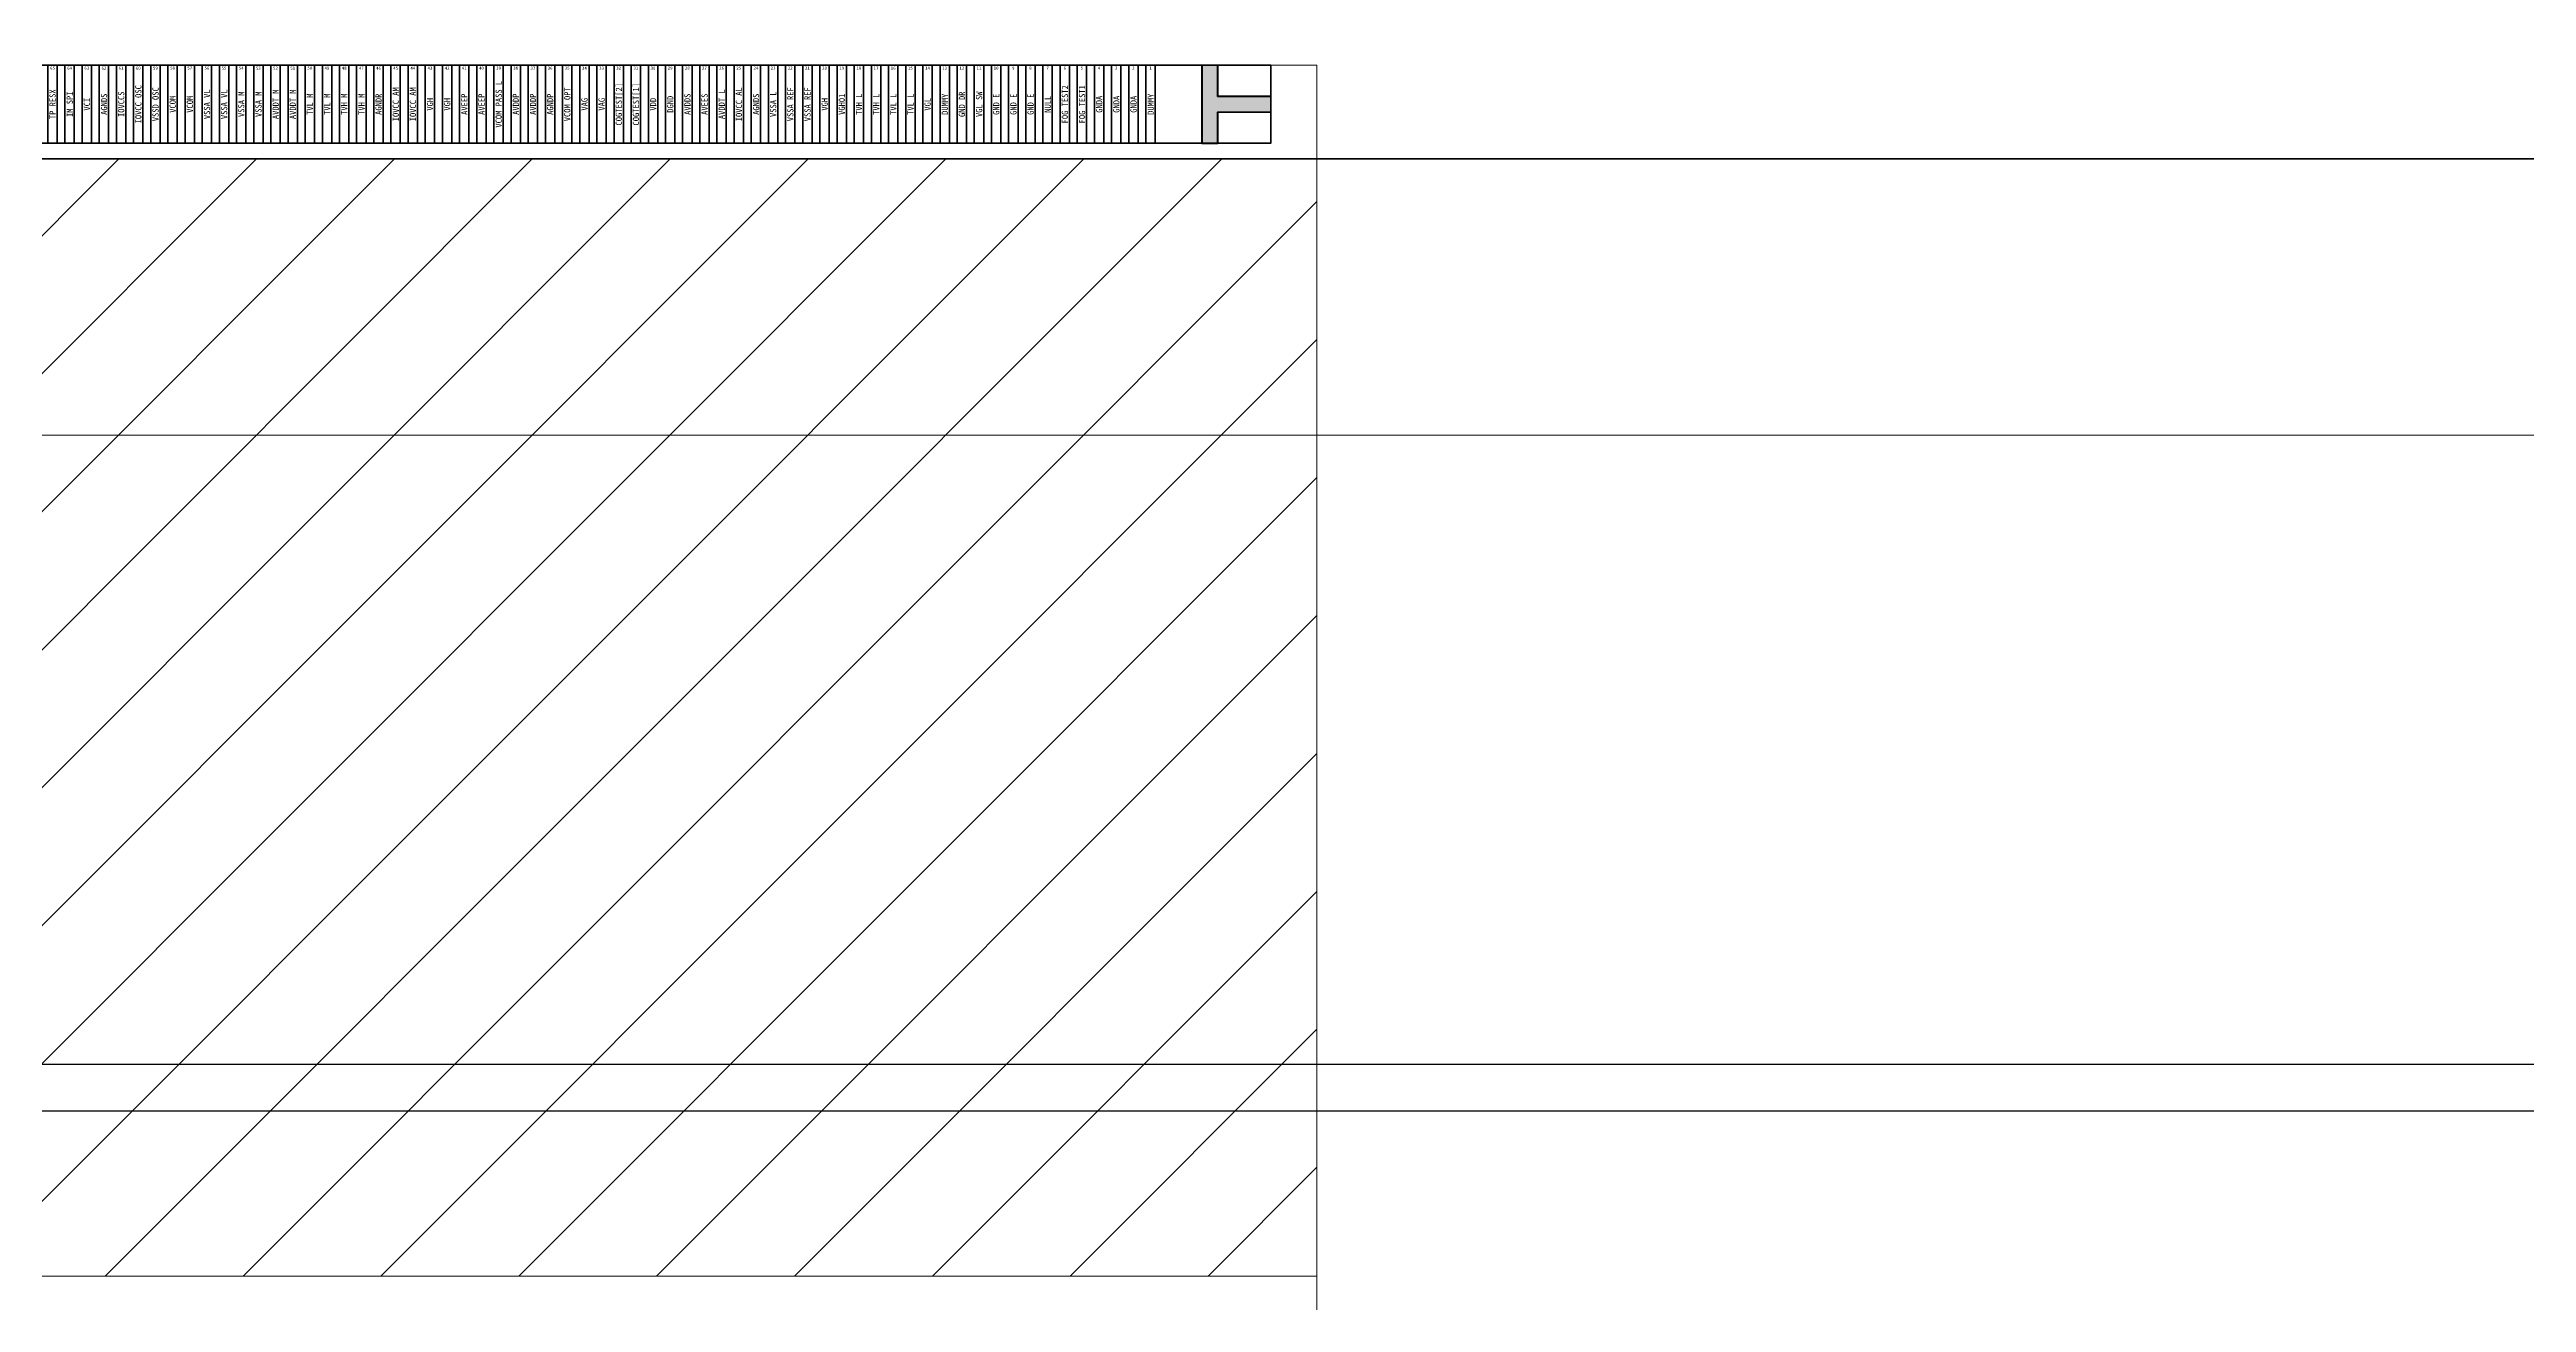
# Model space of a CAD drawing. Header units: inches. Extents: x 384 to 1427, y -468 to -47.
# Drawn here: x 1029.22 to 1045.1, y -298.89 to -290.86 of the extents above; entities that cross this region are included whole.
import ezdxf
from ezdxf.enums import TextEntityAlignment as Align

# ---------------------------------------------------------------- set-up
doc = ezdxf.new("R2010")
doc.units = ezdxf.units.IN
doc.header["$LTSCALE"] = 1.21
doc.header["$MEASUREMENT"] = 0
doc.layers.get('0').update_dxf_attribs({"linetype": 'CONTINUOUS'})
for name, color, linetype, lineweight in [('2ITO.drawing', 4, 'CONTINUOUS', 100), ('FPC', 40, 'CONTINUOUS', 20), ('GATE.drawing', 3, 'CONTINUOUS', 100), ('LABEL.drawing', 7, 'CONTINUOUS', 100), ('TFT_line.drawing', 3, 'CONTINUOUS', 100)]:
    doc.layers.add(name, color=color, linetype=linetype, lineweight=lineweight)
for name, color, linetype in [('Cover lens', 6, 'CONTINUOUS'), ('标 注', 3, 'CONTINUOUS'), ('正保', 5, 'CONTINUOUS')]:
    doc.layers.add(name, color=color, linetype=linetype)
doc.styles.get("Standard").update_dxf_attribs({"font": 'txt', "width": 0.8})

# ---------------------------------------------------------------- blocks, each defined once
blk = doc.blocks.new('fpc_mark')
h = blk.add_hatch(color=3)
h.dxf.hatch_style = 1
h.paths.add_polyline_path([(0.34, 0.3017), (0, 0.3017), (0, 0.2), (0.34, 0.2), (0.34, 0), (0.4417, 0), (0.4417, 0.5017), (0.34, 0.5017)])
at = {"layer": 'GATE.drawing', "color": 3, "linetype": 'Continuous', "lineweight": 100}
blk.add_lwpolyline([(0.34, 0.3017), (0, 0.3017), (0, 0.2), (0.34, 0.2), (0.34, 0), (0.4417, 0), (0.4417, 0.5017), (0.34, 0.5017)], close=True, dxfattribs=at)
at = {"layer": 'TFT_line.drawing', "color": 3, "linetype": 'Continuous', "lineweight": 100}
blk.add_lwpolyline([(0.34085, 0.30085), (0.00085, 0.30085), (0.00085, 0.20085), (0.34085, 0.20085), (0.34085, 0.00085), (0.44085, 0.00085), (0.44085, 0.50085), (0.34085, 0.50085)], close=True, dxfattribs=at)
blk = doc.blocks.new('fpc_pin_dummy')
at = {"layer": '2ITO.drawing', "color": 4, "linetype": 'Continuous', "lineweight": 100}
blk.add_lwpolyline([(0, 0), (0.06, 0), (0.06, 0.5), (0, 0.5)], close=True, dxfattribs=at)
at = {"layer": 'TFT_line.drawing', "color": 3, "linetype": 'Continuous', "lineweight": 100}
blk.add_lwpolyline([(0, 0), (0.06, 0), (0.06, 0.5), (0, 0.5)], close=True, dxfattribs=at)
blk = doc.blocks.new('fpc_name')
at = {"layer": 'LABEL.drawing', "color": 7, "linetype": 'Continuous', "lineweight": 100}
for s, p in [('TP_RESX', (18.73143, 0.22667)), ('IOVCC_OSC', (19.28143, 0.22667)), ('VSSD_OSC', (19.39143, 0.22667)), ('VSSA_VL', (19.72143, 0.22667)), ('VSSA_VL', (19.83143, 0.22667)), ('AVDDT_M', (20.16143, 0.22667)), ('AVDDT_M', (20.27143, 0.22667)), ('IOVCC_AM', (20.93143, 0.22667)), ('IOVCC_AM', (21.04143, 0.22667)), ('VCOM_PASS_L', (21.59143, 0.22667)), ('VCOM_OPT', (22.03143, 0.22667)), ('COGTEST[2]', (22.36143, 0.22667)), ('COGTEST[1]', (22.47143, 0.22667)), ('AVDDT_L', (23.02143, 0.22667)), ('IOVCC_AL', (23.13143, 0.22667)), ('VSSA_REF', (23.46143, 0.22667)), ('VSSA_REF', (23.57143, 0.22667)), ('FOG_TEST2', (25.22143, 0.22667)), ('FOG_TEST1', (25.33143, 0.22667)), ('IM_SPI', (18.84143, 0.22667)), ('VCI', (18.95143, 0.22667)), ('AGNDS', (19.06143, 0.22667)), ('IOVCCS', (19.17143, 0.22667)), ('VCOM', (19.50143, 0.22667)), ('VCOM', (19.61143, 0.22667)), ('VSSA_M', (19.94143, 0.22667)), ('VSSA_M', (20.05143, 0.22667)), ('TVL_M', (20.38143, 0.22667)), ('TVL_M', (20.49143, 0.22667)), ('TVH_M', (20.60143, 0.22667)), ('TVH_M', (20.71143, 0.22667)), ('AGNDR', (20.82143, 0.22667)), ('VGH', (21.15143, 0.22667)), ('VGH', (21.26143, 0.22667)), ('AVEEP', (21.37143, 0.22667)), ('AVEEP', (21.48143, 0.22667)), ('AVDDP', (21.70143, 0.22667)), ('AVDDP', (21.81143, 0.22667)), ('AGNDP', (21.92143, 0.22667)), ('VAG', (22.14143, 0.22667)), ('VAG', (22.25143, 0.22667)), ('VDD', (22.58143, 0.22667)), ('DGND', (22.69143, 0.22667)), ('AVDDS', (22.80143, 0.22667)), ('AVEES', (22.91143, 0.22667)), ('AGNDS', (23.24143, 0.22667)), ('VSSA_L', (23.35143, 0.22667)), ('VGH', (23.68143, 0.22667)), ('VGHO1', (23.79143, 0.22667)), ('TVH_L', (23.90143, 0.22667)), ('TVH_L', (24.01143, 0.22667)), ('TVL_L', (24.12143, 0.22667)), ('TVL_L', (24.23143, 0.22667)), ('VGL', (24.34143, 0.22667)), ('DUMMY', (24.45143, 0.22667)), ('GND_DR', (24.56143, 0.22667)), ('VGL_SW', (24.67143, 0.22667)), ('GND_E', (24.78143, 0.22667)), ('GND_E', (24.89143, 0.22667)), ('GND_E', (25.00143, 0.22667)), ('NULL', (25.11143, 0.22667)), ('GNDA', (25.44143, 0.22667)), ('GNDA', (25.55143, 0.22667)), ('GNDA', (25.66143, 0.22667)), ('DUMMY', (25.77143, 0.22667))]:
    blk.add_text(s, height=0.04, rotation=90, dxfattribs=at).set_placement(p, align=Align.MIDDLE_CENTER)
blk = doc.blocks.new('fpc_pin')
at = {"layer": 'TFT_line.drawing', "color": 3, "linetype": 'Continuous', "lineweight": 100}
blk.add_lwpolyline([(0, 0), (0.06, 0), (0.06, 0.5), (0, 0.5)], close=True, dxfattribs=at)
blk = doc.blocks.new('fpc_all')
at = {"layer": 'TFT_line.drawing', "color": 3, "linetype": 'Continuous', "lineweight": 100}
blk.add_lwpolyline([(-0.73658, 0), (26.54342, 0), (26.54342, 0.5), (-0.73658, 0.5)], close=True, dxfattribs=at)
at = {"color": 1, "linetype": 'Continuous', "lineweight": 100, "row_count": 1, "row_spacing": 0.4, "column_spacing": 0.11}
for p, column_count in [((0.77342, 0), 221), ((25.19342, 0), 6)]:
    blk.add_blockref('fpc_pin', p, dxfattribs=dict(at, column_count=column_count))
at = {"color": 1, "linetype": 'Continuous', "lineweight": 100}
for name, p in [('fpc_pin_dummy', (25.08342, 0)), ('fpc_name', (0.00249, 0.02333))]:
    blk.add_blockref(name, p, dxfattribs=at)
at = {"color": 1, "linetype": 'Continuous', "lineweight": 100, "xscale": -1}
blk.add_blockref('fpc_mark', (26.54427, -0.00085), dxfattribs=at)
at = {"layer": 'LABEL.drawing', "color": 7, "linetype": 'Continuous', "lineweight": 100}
for s, p in [('65', (18.73322, 0.4818)), ('64', (18.84322, 0.4818)), ('63', (18.95322, 0.4818)), ('62', (19.06322, 0.4818)), ('61', (19.17322, 0.4818)), ('60', (19.28322, 0.4818)), ('59', (19.39322, 0.4818)), ('58', (19.50322, 0.4818)), ('57', (19.61322, 0.4818)), ('56', (19.72322, 0.4818)), ('55', (19.83322, 0.4818)), ('54', (19.94322, 0.4818)), ('53', (20.05322, 0.4818)), ('52', (20.16322, 0.4818)), ('51', (20.27322, 0.4818)), ('50', (20.38322, 0.4818)), ('49', (20.49322, 0.4818)), ('48', (20.60322, 0.4818)), ('47', (20.71322, 0.4818)), ('46', (20.82322, 0.4818)), ('45', (20.93322, 0.4818)), ('44', (21.04322, 0.4818)), ('43', (21.15322, 0.4818)), ('42', (21.26322, 0.4818)), ('41', (21.37322, 0.4818)), ('40', (21.48322, 0.4818)), ('39', (21.59322, 0.4818)), ('38', (21.70322, 0.4818)), ('37', (21.81322, 0.4818)), ('36', (21.92322, 0.4818)), ('35', (22.03322, 0.4818)), ('34', (22.14322, 0.4818)), ('33', (22.25322, 0.4818)), ('32', (22.36322, 0.4818)), ('31', (22.47322, 0.4818)), ('30', (22.58322, 0.4818)), ('29', (22.69322, 0.4818)), ('28', (22.80322, 0.4818)), ('27', (22.91322, 0.4818)), ('26', (23.02322, 0.4818)), ('25', (23.13322, 0.4818)), ('24', (23.24322, 0.4818)), ('23', (23.35322, 0.4818)), ('22', (23.46322, 0.4818)), ('21', (23.57322, 0.4818)), ('20', (23.68322, 0.4818)), ('19', (23.79322, 0.4818)), ('18', (23.90322, 0.4818)), ('17', (24.01322, 0.4818)), ('16', (24.12322, 0.4818)), ('15', (24.23322, 0.4818)), ('14', (24.34322, 0.4818)), ('13', (24.45322, 0.4818)), ('12', (24.56322, 0.4818)), ('11', (24.67322, 0.4818)), ('10', (24.78322, 0.4818)), ('9', (24.89322, 0.4818)), ('8', (25.00322, 0.4818)), ('7', (25.11322, 0.4818)), ('6', (25.22322, 0.4818)), ('5', (25.33322, 0.4818)), ('4', (25.44322, 0.4818)), ('3', (25.55322, 0.4818)), ('2', (25.66322, 0.4818)), ('1', (25.77322, 0.4818))]:
    blk.add_text(s, height=0.02, dxfattribs=at).set_placement(p, align=Align.MIDDLE_CENTER)
blk = doc.blocks.new('zw$7216')
at = {"layer": '2ITO.drawing', "linetype": 'Continuous', "lineweight": 100}
blk.add_lwpolyline([(-28.98, -50.8), (28.98, -50.8), (28.98, 47.7), (-28.98, 47.7)], close=True, dxfattribs=at)
blk.add_blockref('fpc_all', (-12.903, -50.7), dxfattribs=at)

msp = doc.modelspace()

# ---------------------------------------------------------------- hatches: boundary and pattern name
at = {"layer": '标 注', "lineweight": 5}
h = msp.add_hatch(dxfattribs=at)
h.set_pattern_fill('ANSI31', color=0, scale=5)
h.set_pattern_definition([(45, (183.03014, -28.92456), (-0.44194174, 0.44194174), [])])
h.paths.add_polyline_path([(1037.3466, -298.721), (1037.3466, -293.833), (1009.4466, -293.833), (1009.4466, -298.221, -0.4142136), (1008.9466, -298.721)])
h.paths.add_polyline_path([(1037.3466, -293.833), (1037.3466, -291.563), (1009.4466, -291.563), (1009.4466, -293.833)])
h.paths.add_polyline_path([(1021.0135, -296.752), (1025.7802, -296.752), (1025.7802, -294.8298), (1021.0135, -294.8298)], flags=24)

# ---------------------------------------------------------------- linework, layer by layer
at = {"layer": 'Cover lens', "linetype": 'Continuous'}
msp.add_lwpolyline([(992.0104, -297.663), (1054.8104, -297.663, 0.4142136), (1056.8104, -295.663), (1056.8104, -185.263, 0.4142136), (1054.8104, -183.263), (992.0104, -183.263, 0.4142136), (990.0104, -185.263), (990.0104, -295.663, 0.4142136)], format="xyb", close=True, dxfattribs=at)
at = {"layer": 'FPC', "color": 0, "lineweight": 5}
msp.add_line((1001.4078, -293.333), (1045.4129, -293.333), dxfattribs=at)
at = {"layer": '标 注', "color": 0, "lineweight": 5}
msp.add_line((1008.9466, -298.721), (1037.3466, -298.721), dxfattribs=at)
at = {"layer": '标 注', "color": 30, "lineweight": 5}
msp.add_lwpolyline([(1036.8466, -318.223), (968.8845, -318.223, -0.4142136), (968.6845, -318.023), (968.6845, -302.923, -0.4142136), (968.8845, -302.723), (998.6754, -302.723, 0.2771023), (999.558, -302.1932), (1001.1256, -299.2508, -0.2771023), (1002.0081, -298.721), (1008.9466, -298.721, 0.4142136), (1009.4466, -298.221), (1009.4466, -290.963), (1037.3466, -290.963), (1037.3466, -317.723, -0.4142136)], format="xyb", close=True, dxfattribs=at)
at = {"layer": '正保', "color": 1}
msp.add_lwpolyline([(1053.0547, -297.363), (1054.8104, -297.363, 0.4142136), (1056.5104, -295.663), (1056.5104, -185.263, 0.4142136), (1054.8104, -183.563), (992.0104, -183.563, 0.4142136), (990.3104, -185.263), (990.3104, -295.663, 0.4142136), (992.0104, -297.363), (1047.0547, -297.363, -0.4142136), (1047.5547, -297.863), (1047.5547, -301.363), (1052.5547, -301.363), (1052.5547, -297.863, -0.4142136)], format="xyb", close=True, dxfattribs=at)
at = {"layer": '正保'}
msp.add_lwpolyline([(1053.0547, -297.363), (1054.8104, -297.363, 0.4142136), (1056.5104, -295.663), (1056.5104, -185.263, 0.4142136), (1054.8104, -183.563), (992.0104, -183.563, 0.4142136), (990.3104, -185.263), (990.3104, -295.663, 0.4142136), (992.0104, -297.363), (1047.0547, -297.363, -0.4142136), (1047.5547, -297.863), (1047.5547, -303.363), (1052.5547, -303.363), (1052.5547, -297.863, -0.4142136)], format="xyb", close=True, dxfattribs=at)

# ---------------------------------------------------------------- block references
at = {"layer": '标 注', "color": 5}
msp.add_blockref('zw$7216', (1023.4104, -240.763), dxfattribs=at)

doc.saveas('drawing.dxf')
